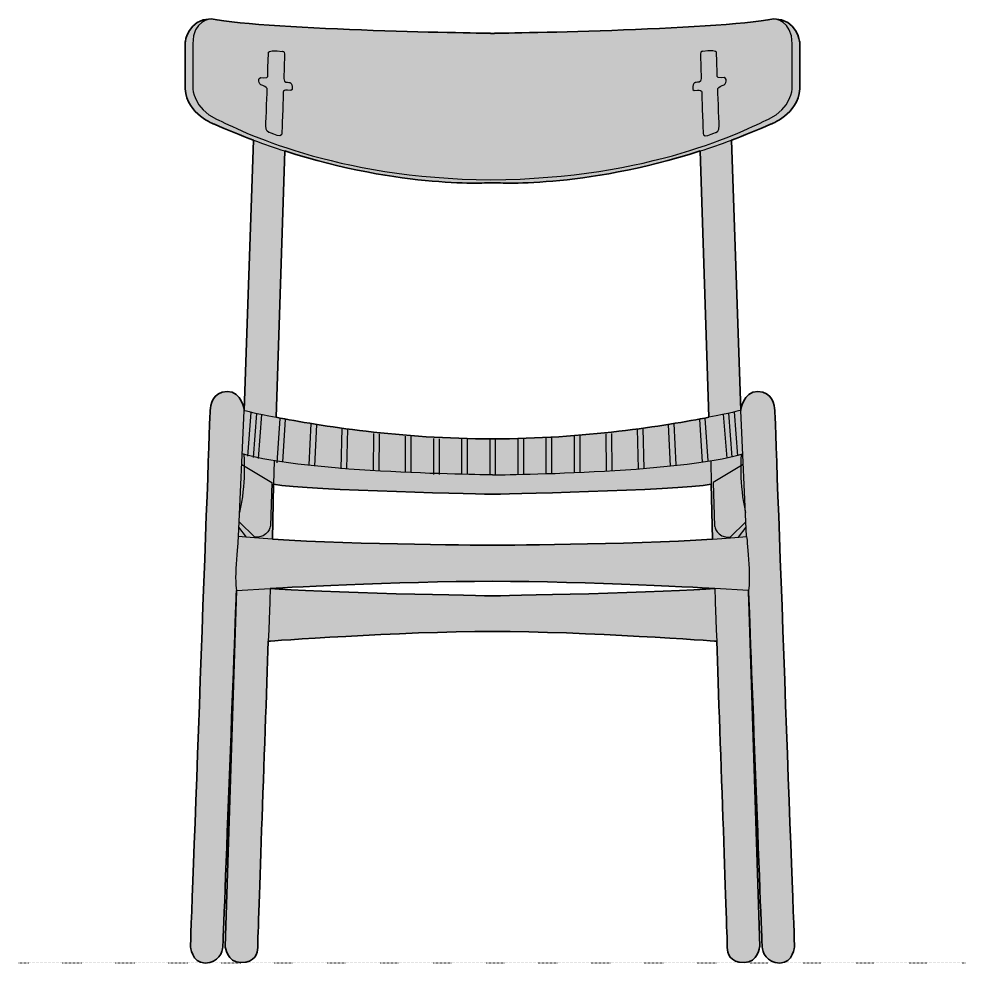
# Model space of a CAD drawing. Header units: millimetres. Extents: x 0 to 1617, y -769 to 785.
# Drawn here: x 0 to 786, y 0 to 784 of the extents above; entities that cross this region are included whole.
import ezdxf

# ---------------------------------------------------------------- set-up
doc = ezdxf.new("R2010")
doc.units = ezdxf.units.MM
doc.linetypes.add('Dots', pattern=[1, 0, -1])
doc.layers.add('Blocks', color=7, linetype='Continuous')
doc.layers.add('Blocks$Fill', color=7, linetype='Continuous', true_color=0xffffff)
for name, color, linetype, lineweight, true_color in [('Blocks$Inner', 7, 'Continuous', 25, 0x007f00), ('Blocks$Outline', 7, 'Continuous', 35, 0xff3f3f), ('Groud', 7, 'Dots', 25, 0x243775)]:
    doc.layers.add(name, color=color, linetype=linetype, lineweight=lineweight, true_color=true_color)

# ---------------------------------------------------------------- blocks, each defined once
blk = doc.blocks.new('CH23 Front')
at = {"layer": 'Blocks$Fill'}
h = blk.add_hatch(color=256, dxfattribs=at)
h.paths.add_polyline_path([(-198.45, 366.31), (-206.04, 141.81), (-206.04, 141.81), (-206.04, 141.82), (-206.04, 141.83), (-206.04, 141.86), (-206.06, 141.99), (-206.15, 142.49), (-206.31, 143.27), (-206.42, 143.76), (-206.56, 144.29), (-206.71, 144.87), (-206.9, 145.49), (-207.11, 146.14), (-207.35, 146.82), (-207.61, 147.53), (-207.91, 148.25), (-208.24, 148.99), (-208.42, 149.36), (-208.61, 149.73), (-208.81, 150.1), (-209.01, 150.47), (-209.23, 150.84), (-209.45, 151.21), (-209.68, 151.57), (-209.93, 151.93), (-210.18, 152.29), (-210.44, 152.64), (-210.72, 152.98), (-211, 153.32), (-211.3, 153.65), (-211.6, 153.98), (-211.92, 154.29), (-212.25, 154.6), (-212.59, 154.89), (-212.76, 155.03), (-212.94, 155.17), (-213.12, 155.31), (-213.3, 155.45), (-213.49, 155.58), (-213.68, 155.71), (-213.87, 155.83), (-214.07, 155.95), (-214.27, 156.07), (-214.47, 156.19), (-214.67, 156.3), (-214.88, 156.41), (-215.09, 156.51), (-215.3, 156.61), (-215.52, 156.71), (-215.74, 156.8), (-215.97, 156.89), (-216.19, 156.97), (-216.42, 157.05), (-216.66, 157.12), (-216.89, 157.19), (-217.13, 157.26), (-217.38, 157.32), (-217.63, 157.37), (-217.88, 157.42), (-218.13, 157.47), (-218.39, 157.51), (-218.65, 157.55), (-218.91, 157.58), (-219.18, 157.6), (-219.45, 157.62), (-219.73, 157.64), (-220.01, 157.65), (-220.29, 157.65), (-220.85, 157.64), (-221.4, 157.61), (-221.93, 157.57), (-222.45, 157.52), (-222.95, 157.44), (-223.44, 157.35), (-223.92, 157.25), (-224.15, 157.2), (-224.38, 157.13), (-224.6, 157.07), (-224.83, 157), (-225.04, 156.93), (-225.26, 156.86), (-225.47, 156.78), (-225.68, 156.7), (-225.89, 156.62), (-226.09, 156.54), (-226.29, 156.45), (-226.48, 156.35), (-226.68, 156.26), (-226.87, 156.16), (-227.05, 156.06), (-227.24, 155.96), (-227.42, 155.85), (-227.6, 155.75), (-227.77, 155.63), (-227.94, 155.52), (-228.11, 155.41), (-228.28, 155.29), (-228.6, 155.05), (-228.91, 154.79), (-229.21, 154.53), (-229.5, 154.27), (-229.78, 153.99), (-230.05, 153.71), (-230.31, 153.42), (-230.56, 153.13), (-230.79, 152.83), (-231.02, 152.52), (-231.24, 152.21), (-231.45, 151.89), (-231.65, 151.58), (-231.84, 151.25), (-232.02, 150.93), (-232.2, 150.6), (-232.36, 150.27), (-232.52, 149.94), (-232.67, 149.61), (-232.81, 149.27), (-232.94, 148.94), (-233.07, 148.61), (-233.19, 148.28), (-233.3, 147.94), (-233.5, 147.29), (-233.68, 146.64), (-233.83, 146), (-233.97, 145.38), (-234.08, 144.78), (-234.17, 144.21), (-234.24, 143.66), (-234.3, 143.14), (-234.34, 142.66), (-234.37, 142.22), (-234.39, 141.81), (-242.62, -82.11), (-248.2, -234.06), (-250.03, -284.04), (-250.55, -298.04), (-250.68, -301.72), (-250.72, -302.67), (-250.73, -302.91), (-250.73, -302.97), (-250.73, -302.99), (-250.73, -302.99), (-250.73, -302.99), (-250.73, -303), (-250.73, -303.03), (-250.72, -303.14), (-250.67, -303.59), (-250.57, -304.29), (-250.5, -304.71), (-250.41, -305.19), (-250.3, -305.7), (-250.17, -306.25), (-250.01, -306.83), (-249.84, -307.44), (-249.63, -308.07), (-249.4, -308.71), (-249.28, -309.04), (-249.14, -309.37), (-249, -309.69), (-248.85, -310.02), (-248.69, -310.35), (-248.53, -310.68), (-248.35, -311.01), (-248.17, -311.34), (-247.98, -311.66), (-247.78, -311.98), (-247.57, -312.3), (-247.34, -312.61), (-247.11, -312.92), (-246.87, -313.22), (-246.62, -313.51), (-246.36, -313.8), (-246.09, -314.08), (-245.95, -314.21), (-245.8, -314.35), (-245.66, -314.48), (-245.51, -314.61), (-245.36, -314.74), (-245.2, -314.86), (-245.05, -314.99), (-244.89, -315.11), (-244.72, -315.22), (-244.56, -315.34), (-244.39, -315.45), (-244.22, -315.56), (-244.04, -315.66), (-243.86, -315.76), (-243.68, -315.86), (-243.5, -315.96), (-243.31, -316.05), (-243.12, -316.14), (-242.92, -316.22), (-242.73, -316.31), (-242.52, -316.38), (-242.32, -316.46), (-242.11, -316.53), (-241.9, -316.59), (-241.69, -316.66), (-241.47, -316.71), (-241.25, -316.77), (-241.03, -316.82), (-240.8, -316.86), (-240.57, -316.9), (-240.33, -316.94), (-240.09, -316.97), (-239.85, -317), (-239.61, -317.02), (-239.36, -317.04), (-239.11, -317.05), (-238.85, -317.06), (-238.59, -317.06), (-238.07, -317.06), (-237.56, -317.04), (-237.07, -317), (-236.58, -316.96), (-236.11, -316.9), (-235.65, -316.83), (-235.19, -316.76), (-234.75, -316.66), (-234.32, -316.56), (-233.9, -316.45), (-233.49, -316.33), (-233.09, -316.2), (-232.7, -316.05), (-232.32, -315.9), (-231.95, -315.74), (-231.59, -315.57), (-231.24, -315.4), (-230.9, -315.21), (-230.57, -315.02), (-230.25, -314.82), (-229.93, -314.61), (-229.63, -314.4), (-229.34, -314.18), (-229.05, -313.95), (-228.77, -313.72), (-228.51, -313.49), (-228.25, -313.24), (-228, -313), (-227.75, -312.74), (-227.52, -312.49), (-227.3, -312.23), (-227.08, -311.96), (-226.87, -311.7), (-226.67, -311.43), (-226.47, -311.16), (-226.29, -310.88), (-226.11, -310.6), (-225.94, -310.33), (-225.78, -310.05), (-225.62, -309.77), (-225.47, -309.48), (-225.33, -309.2), (-225.2, -308.92), (-225.07, -308.64), (-224.95, -308.36), (-224.84, -308.08), (-224.73, -307.8), (-224.63, -307.52), (-224.53, -307.24), (-224.44, -306.97), (-224.36, -306.69), (-224.29, -306.42), (-224.22, -306.16), (-224.15, -305.9), (-224.09, -305.64), (-224.04, -305.38), (-223.99, -305.13), (-223.95, -304.88), (-223.91, -304.64), (-223.88, -304.4), (-223.86, -304.17), (-223.84, -303.95), (-223.82, -303.73), (-223.81, -303.52), (-218.11, -153.95), (-214.28, -53.33), (-213.02, -20.27), (-212.67, -11.02), (-212.58, -8.58), (-212.56, -7.95), (-212.55, -7.8), (-212.55, -7.76), (-212.55, -7.74), (-221.88, -303.34), (-221.88, -303.34), (-221.88, -303.34), (-221.88, -303.35), (-221.87, -303.38), (-221.86, -303.49), (-221.8, -303.91), (-221.75, -304.22), (-221.69, -304.57), (-221.61, -304.98), (-221.5, -305.43), (-221.38, -305.92), (-221.24, -306.44), (-221.07, -306.99), (-220.87, -307.57), (-220.65, -308.17), (-220.53, -308.47), (-220.4, -308.78), (-220.26, -309.09), (-220.12, -309.4), (-219.96, -309.71), (-219.8, -310.02), (-219.63, -310.34), (-219.45, -310.65), (-219.26, -310.96), (-219.06, -311.27), (-218.85, -311.58), (-218.64, -311.88), (-218.41, -312.18), (-218.17, -312.48), (-217.92, -312.77), (-217.66, -313.06), (-217.39, -313.34), (-217.11, -313.61), (-216.82, -313.88), (-216.52, -314.13), (-216.36, -314.26), (-216.2, -314.38), (-216.04, -314.5), (-215.88, -314.62), (-215.71, -314.74), (-215.54, -314.85), (-215.36, -314.96), (-215.19, -315.07), (-215.01, -315.18), (-214.82, -315.28), (-214.64, -315.38), (-214.45, -315.48), (-214.25, -315.57), (-214.06, -315.66), (-213.86, -315.75), (-213.65, -315.83), (-213.45, -315.91), (-213.24, -315.99), (-213.03, -316.07), (-212.81, -316.14), (-212.59, -316.2), (-212.37, -316.27), (-212.14, -316.33), (-211.91, -316.38), (-211.67, -316.43), (-211.44, -316.48), (-211.19, -316.52), (-210.95, -316.56), (-210.7, -316.6), (-210.45, -316.63), (-210.19, -316.65), (-209.93, -316.67), (-209.67, -316.69), (-209.4, -316.7), (-209.13, -316.71), (-208.85, -316.71), (-208.31, -316.71), (-207.77, -316.69), (-207.25, -316.66), (-206.75, -316.62), (-206.26, -316.57), (-205.78, -316.51), (-205.31, -316.44), (-204.86, -316.36), (-204.42, -316.27), (-203.99, -316.17), (-203.58, -316.06), (-203.18, -315.95), (-202.79, -315.82), (-202.41, -315.69), (-202.04, -315.55), (-201.69, -315.4), (-201.34, -315.24), (-201.01, -315.08), (-200.69, -314.91), (-200.38, -314.73), (-200.08, -314.55), (-199.79, -314.36), (-199.51, -314.16), (-199.24, -313.96), (-198.99, -313.75), (-198.74, -313.54), (-198.5, -313.32), (-198.27, -313.1), (-198.05, -312.87), (-197.84, -312.64), (-197.64, -312.41), (-197.45, -312.17), (-197.26, -311.93), (-197.09, -311.68), (-196.92, -311.44), (-196.76, -311.19), (-196.61, -310.94), (-196.47, -310.68), (-196.34, -310.43), (-196.21, -310.17), (-196.09, -309.91), (-195.98, -309.65), (-195.87, -309.39), (-195.77, -309.13), (-195.68, -308.87), (-195.59, -308.61), (-195.51, -308.35), (-195.44, -308.09), (-195.37, -307.83), (-195.31, -307.57), (-195.25, -307.31), (-195.2, -307.06), (-195.16, -306.81), (-195.12, -306.56), (-195.08, -306.31), (-195.05, -306.06), (-195, -305.58), (-194.97, -305.11), (-194.96, -304.65), (-194.95, -304.22), (-194.95, -303.94), (-194.94, -303.42), (-194.9, -301.7), (-194.71, -295.67), (-194, -274.56), (-191.65, -206.51), (-186.13, -49.83), (-185.55, -49.79), (-185.54, -49.79), (-185.53, -49.79), (-185.47, -49.78), (-185.23, -49.77), (-184.31, -49.7), (-180.74, -49.44), (-167.4, -48.53), (-121.7, -45.75), (-61.53, -42.97), (-30.12, -42.05), (0, -41.7), (30.11, -42.05), (61.53, -42.97), (121.69, -45.75), (167.4, -48.53), (180.73, -49.44), (184.3, -49.7), (185.23, -49.77), (185.46, -49.78), (185.52, -49.79), (185.54, -49.79), (185.54, -49.79), (186.12, -49.83), (191.65, -206.51), (194, -274.56), (194.7, -295.67), (194.89, -301.7), (194.94, -303.42), (194.95, -303.94), (194.95, -304.22), (194.95, -304.65), (194.97, -305.11), (195, -305.58), (195.05, -306.06), (195.08, -306.31), (195.11, -306.56), (195.15, -306.81), (195.2, -307.06), (195.25, -307.31), (195.3, -307.57), (195.37, -307.83), (195.43, -308.09), (195.51, -308.35), (195.59, -308.61), (195.67, -308.87), (195.77, -309.13), (195.87, -309.39), (195.97, -309.65), (196.08, -309.91), (196.2, -310.17), (196.33, -310.43), (196.47, -310.68), (196.61, -310.94), (196.76, -311.19), (196.92, -311.44), (197.08, -311.68), (197.26, -311.93), (197.44, -312.17), (197.64, -312.41), (197.84, -312.64), (198.05, -312.87), (198.27, -313.1), (198.5, -313.32), (198.73, -313.54), (198.98, -313.75), (199.24, -313.96), (199.51, -314.16), (199.79, -314.36), (200.07, -314.55), (200.37, -314.73), (200.68, -314.91), (201.01, -315.08), (201.34, -315.24), (201.68, -315.4), (202.04, -315.55), (202.4, -315.69), (202.78, -315.82), (203.17, -315.95), (203.57, -316.06), (203.99, -316.17), (204.42, -316.27), (204.86, -316.36), (205.31, -316.44), (205.77, -316.51), (206.25, -316.57), (206.74, -316.62), (207.25, -316.66), (207.77, -316.69), (208.3, -316.71), (208.85, -316.71), (209.13, -316.71), (209.4, -316.7), (209.66, -316.69), (209.93, -316.67), (210.19, -316.65), (210.44, -316.63), (210.7, -316.6), (210.94, -316.56), (211.19, -316.52), (211.43, -316.48), (211.67, -316.43), (211.9, -316.38), (212.13, -316.33), (212.36, -316.27), (212.58, -316.2), (212.8, -316.14), (213.02, -316.07), (213.23, -315.99), (213.44, -315.91), (213.65, -315.83), (213.85, -315.75), (214.05, -315.66), (214.25, -315.57), (214.44, -315.48), (214.63, -315.38), (214.82, -315.28), (215, -315.18), (215.18, -315.07), (215.36, -314.96), (215.53, -314.85), (215.71, -314.74), (215.87, -314.62), (216.04, -314.5), (216.2, -314.38), (216.36, -314.26), (216.52, -314.13), (216.82, -313.88), (217.11, -313.61), (217.39, -313.34), (217.66, -313.06), (217.92, -312.77), (218.17, -312.48), (218.4, -312.18), (218.63, -311.88), (218.85, -311.58), (219.06, -311.27), (219.26, -310.96), (219.44, -310.65), (219.62, -310.34), (219.8, -310.02), (219.96, -309.71), (220.11, -309.4), (220.26, -309.09), (220.39, -308.78), (220.52, -308.47), (220.65, -308.17), (220.87, -307.57), (221.06, -306.99), (221.23, -306.44), (221.38, -305.92), (221.5, -305.43), (221.6, -304.98), (221.68, -304.57), (221.75, -304.22), (221.8, -303.91), (221.86, -303.49), (221.87, -303.38), (221.87, -303.35), (221.87, -303.34), (221.87, -303.34), (221.87, -303.34), (212.54, -7.74), (212.54, -7.76), (212.55, -7.8), (212.55, -7.95), (212.58, -8.58), (212.67, -11.02), (213.02, -20.27), (214.28, -53.33), (218.1, -153.95), (223.8, -303.52), (223.82, -303.73), (223.83, -303.95), (223.85, -304.17), (223.88, -304.4), (223.91, -304.64), (223.95, -304.88), (223.99, -305.13), (224.04, -305.38), (224.09, -305.64), (224.15, -305.9), (224.21, -306.16), (224.28, -306.42), (224.36, -306.69), (224.44, -306.97), (224.53, -307.24), (224.62, -307.52), (224.72, -307.8), (224.83, -308.08), (224.95, -308.36), (225.07, -308.64), (225.19, -308.92), (225.33, -309.2), (225.47, -309.48), (225.62, -309.77), (225.77, -310.05), (225.94, -310.33), (226.11, -310.6), (226.29, -310.88), (226.47, -311.16), (226.66, -311.43), (226.87, -311.7), (227.07, -311.96), (227.29, -312.23), (227.52, -312.49), (227.75, -312.74), (227.99, -313), (228.24, -313.24), (228.5, -313.49), (228.77, -313.72), (229.05, -313.95), (229.33, -314.18), (229.63, -314.4), (229.93, -314.61), (230.24, -314.82), (230.56, -315.02), (230.89, -315.21), (231.24, -315.4), (231.59, -315.57), (231.95, -315.74), (232.32, -315.9), (232.7, -316.05), (233.09, -316.2), (233.49, -316.33), (233.9, -316.45), (234.32, -316.56), (234.75, -316.66), (235.19, -316.76), (235.64, -316.83), (236.1, -316.9), (236.58, -316.96), (237.06, -317), (237.56, -317.04), (238.07, -317.06), (238.58, -317.06), (238.84, -317.06), (239.1, -317.05), (239.35, -317.04), (239.6, -317.02), (239.85, -317), (240.09, -316.97), (240.33, -316.94), (240.56, -316.9), (240.79, -316.86), (241.02, -316.82), (241.25, -316.77), (241.47, -316.71), (241.68, -316.66), (241.9, -316.59), (242.11, -316.53), (242.32, -316.46), (242.52, -316.38), (242.72, -316.31), (242.92, -316.22), (243.11, -316.14), (243.3, -316.05), (243.49, -315.96), (243.68, -315.86), (243.86, -315.76), (244.04, -315.66), (244.21, -315.56), (244.38, -315.45), (244.55, -315.34), (244.72, -315.22), (244.88, -315.11), (245.04, -314.99), (245.2, -314.86), (245.35, -314.74), (245.5, -314.61), (245.65, -314.48), (245.8, -314.35), (245.94, -314.21), (246.08, -314.08), (246.36, -313.8), (246.62, -313.51), (246.87, -313.22), (247.11, -312.92), (247.34, -312.61), (247.56, -312.3), (247.77, -311.98), (247.97, -311.66), (248.17, -311.34), (248.35, -311.01), (248.52, -310.68), (248.69, -310.35), (248.85, -310.02), (249, -309.69), (249.14, -309.37), (249.27, -309.04), (249.4, -308.71), (249.63, -308.07), (249.83, -307.44), (250.01, -306.83), (250.16, -306.25), (250.29, -305.7), (250.4, -305.19), (250.49, -304.71), (250.56, -304.29), (250.66, -303.59), (250.71, -303.14), (250.72, -303.03), (250.72, -303), (250.73, -302.99), (250.73, -302.99), (250.73, -302.99), (250.72, -302.97), (250.72, -302.91), (250.71, -302.67), (250.68, -301.72), (250.54, -298.04), (250.03, -284.04), (248.19, -234.06), (242.61, -82.11), (234.39, 141.81), (234.37, 142.22), (234.34, 142.66), (234.3, 143.14), (234.24, 143.66), (234.16, 144.21), (234.07, 144.78), (233.96, 145.38), (233.83, 146), (233.68, 146.64), (233.5, 147.29), (233.29, 147.94), (233.18, 148.28), (233.06, 148.61), (232.94, 148.94), (232.8, 149.27), (232.66, 149.61), (232.51, 149.94), (232.36, 150.27), (232.19, 150.6), (232.02, 150.93), (231.84, 151.25), (231.64, 151.58), (231.44, 151.89), (231.24, 152.21), (231.02, 152.52), (230.79, 152.83), (230.55, 153.13), (230.3, 153.42), (230.05, 153.71), (229.78, 153.99), (229.5, 154.27), (229.21, 154.53), (228.91, 154.79), (228.6, 155.05), (228.27, 155.29), (228.11, 155.41), (227.94, 155.52), (227.77, 155.63), (227.59, 155.75), (227.41, 155.85), (227.23, 155.96), (227.05, 156.06), (226.86, 156.16), (226.67, 156.26), (226.48, 156.35), (226.28, 156.45), (226.08, 156.54), (225.88, 156.62), (225.68, 156.7), (225.47, 156.78), (225.26, 156.86), (225.04, 156.93), (224.82, 157), (224.6, 157.07), (224.37, 157.13), (224.14, 157.2), (223.91, 157.25), (223.44, 157.35), (222.95, 157.44), (222.45, 157.52), (221.93, 157.57), (221.4, 157.61), (220.85, 157.64), (220.29, 157.65), (220, 157.65), (219.73, 157.64), (219.45, 157.62), (219.18, 157.6), (218.91, 157.58), (218.65, 157.55), (218.38, 157.51), (218.13, 157.47), (217.87, 157.42), (217.62, 157.37), (217.37, 157.32), (217.13, 157.26), (216.89, 157.19), (216.65, 157.12), (216.42, 157.05), (216.19, 156.97), (215.96, 156.89), (215.74, 156.8), (215.52, 156.71), (215.3, 156.61), (215.09, 156.51), (214.87, 156.41), (214.67, 156.3), (214.46, 156.19), (214.26, 156.07), (214.06, 155.95), (213.87, 155.83), (213.68, 155.71), (213.49, 155.58), (213.3, 155.45), (213.12, 155.31), (212.94, 155.17), (212.76, 155.03), (212.59, 154.89), (212.25, 154.6), (211.92, 154.29), (211.6, 153.98), (211.29, 153.65), (211, 153.32), (210.71, 152.98), (210.44, 152.64), (210.18, 152.29), (209.92, 151.93), (209.68, 151.57), (209.45, 151.21), (209.22, 150.84), (209.01, 150.47), (208.8, 150.1), (208.61, 149.73), (208.42, 149.36), (208.24, 148.99), (207.91, 148.25), (207.61, 147.53), (207.34, 146.82), (207.1, 146.14), (206.89, 145.49), (206.71, 144.87), (206.55, 144.29), (206.42, 143.76), (206.31, 143.27), (206.15, 142.49), (206.06, 141.99), (206.04, 141.86), (206.03, 141.83), (206.03, 141.82), (206.03, 141.81), (206.03, 141.81), (198.44, 366.31), (214.49, 372.55), (230.85, 379.48), (230.85, 379.48), (230.85, 379.48), (230.86, 379.48), (230.91, 379.5), (231.1, 379.57), (231.83, 379.86), (232.96, 380.36), (233.66, 380.69), (234.43, 381.07), (235.28, 381.5), (236.18, 381.99), (237.14, 382.54), (238.14, 383.14), (239.18, 383.81), (240.25, 384.53), (241.33, 385.31), (242.44, 386.16), (243.54, 387.07), (244.09, 387.54), (244.64, 388.04), (245.19, 388.55), (245.73, 389.07), (246.27, 389.61), (246.8, 390.17), (247.32, 390.75), (247.84, 391.34), (248.35, 391.95), (248.84, 392.57), (249.33, 393.21), (249.8, 393.87), (250.27, 394.55), (250.71, 395.24), (251.14, 395.96), (251.56, 396.69), (251.96, 397.43), (252.34, 398.2), (252.7, 398.98), (253.04, 399.78), (253.36, 400.6), (253.66, 401.44), (253.93, 402.29), (254.19, 403.17), (254.41, 404.06), (254.61, 404.97), (254.78, 405.9), (254.93, 406.85), (255.04, 407.82), (255.12, 408.81), (255.12, 447.56), (255.12, 447.56), (255.12, 447.57), (255.12, 447.58), (255.12, 447.62), (255.09, 447.78), (255.05, 448.04), (254.99, 448.4), (254.9, 448.84), (254.78, 449.35), (254.63, 449.94), (254.46, 450.6), (254.24, 451.31), (253.99, 452.06), (253.7, 452.87), (253.37, 453.7), (252.99, 454.57), (252.78, 455.01), (252.56, 455.46), (252.33, 455.91), (252.09, 456.36), (251.83, 456.81), (251.56, 457.27), (251.27, 457.72), (250.97, 458.17), (250.65, 458.63), (250.32, 459.08), (249.98, 459.52), (249.62, 459.96), (249.24, 460.4), (248.85, 460.83), (248.44, 461.25), (248.01, 461.67), (247.56, 462.07), (247.1, 462.47), (246.62, 462.85), (246.12, 463.23), (245.61, 463.59), (245.07, 463.94), (244.52, 464.27), (244.23, 464.43), (243.94, 464.59), (243.65, 464.74), (243.35, 464.89), (243.04, 465.04), (242.73, 465.18), (242.42, 465.31), (242.1, 465.45), (241.77, 465.57), (241.44, 465.7), (241.11, 465.81), (240.77, 465.93), (240.42, 466.03), (240.07, 466.14), (239.71, 466.23), (239.35, 466.32), (238.98, 466.41), (238.6, 466.49), (238.22, 466.56), (237.84, 466.63), (237.05, 466.75), (236.24, 466.84), (235.4, 466.91), (234.54, 466.95), (233.66, 466.97), (228.66, 466.12), (222.93, 465.3), (209.54, 463.78), (176.58, 461.17), (99.03, 457.5), (30.71, 455.57), (9.3, 455.14), (3.4, 455.04), (1.86, 455.01), (1.47, 455.01), (1.37, 455.01), (1.34, 455.01), (1.33, 455.01), (-1.34, 455.01), (-1.35, 455.01), (-1.37, 455.01), (-1.47, 455.01), (-1.87, 455.01), (-3.41, 455.04), (-9.3, 455.14), (-30.71, 455.57), (-99.03, 457.5), (-176.59, 461.17), (-209.54, 463.78), (-222.94, 465.3), (-228.66, 466.12), (-233.66, 466.97), (-234.55, 466.95), (-235.41, 466.91), (-236.24, 466.84), (-237.05, 466.75), (-237.84, 466.63), (-238.23, 466.56), (-238.61, 466.49), (-238.98, 466.41), (-239.35, 466.32), (-239.71, 466.23), (-240.07, 466.14), (-240.42, 466.03), (-240.77, 465.93), (-241.11, 465.81), (-241.45, 465.7), (-241.78, 465.57), (-242.1, 465.45), (-242.42, 465.31), (-242.74, 465.18), (-243.05, 465.04), (-243.35, 464.89), (-243.65, 464.74), (-243.95, 464.59), (-244.24, 464.43), (-244.52, 464.27), (-245.08, 463.94), (-245.61, 463.59), (-246.13, 463.23), (-246.63, 462.85), (-247.11, 462.47), (-247.57, 462.07), (-248.01, 461.67), (-248.44, 461.25), (-248.85, 460.83), (-249.24, 460.4), (-249.62, 459.96), (-249.98, 459.52), (-250.33, 459.08), (-250.66, 458.63), (-250.97, 458.17), (-251.27, 457.72), (-251.56, 457.27), (-251.83, 456.81), (-252.09, 456.36), (-252.34, 455.91), (-252.57, 455.46), (-252.79, 455.01), (-253, 454.57), (-253.37, 453.7), (-253.71, 452.87), (-254, 452.06), (-254.25, 451.31), (-254.46, 450.6), (-254.64, 449.94), (-254.79, 449.35), (-254.9, 448.84), (-254.99, 448.4), (-255.05, 448.04), (-255.1, 447.78), (-255.12, 447.62), (-255.13, 447.58), (-255.13, 447.57), (-255.13, 447.56), (-255.13, 447.56), (-255.13, 408.81), (-255.04, 407.82), (-254.93, 406.85), (-254.79, 405.9), (-254.61, 404.97), (-254.42, 404.06), (-254.19, 403.17), (-253.94, 402.29), (-253.66, 401.44), (-253.37, 400.6), (-253.05, 399.78), (-252.71, 398.98), (-252.34, 398.2), (-251.96, 397.43), (-251.56, 396.69), (-251.15, 395.96), (-250.72, 395.24), (-250.27, 394.55), (-249.81, 393.87), (-249.33, 393.21), (-248.85, 392.57), (-248.35, 391.95), (-247.84, 391.34), (-247.33, 390.75), (-246.8, 390.17), (-246.27, 389.61), (-245.73, 389.07), (-245.19, 388.55), (-244.64, 388.04), (-244.1, 387.54), (-243.54, 387.07), (-242.44, 386.16), (-241.34, 385.31), (-240.25, 384.53), (-239.18, 383.81), (-238.15, 383.14), (-237.14, 382.54), (-236.19, 381.99), (-235.28, 381.5), (-234.44, 381.07), (-233.66, 380.69), (-232.97, 380.36), (-231.83, 379.86), (-231.11, 379.57), (-230.92, 379.5), (-230.87, 379.48), (-230.85, 379.48), (-230.85, 379.48), (-230.85, 379.48), (-214.49, 372.55)], flags=0)
h.paths.add_polyline_path([(181.67, 80.66), (180.2, 80.4), (178.56, 80.15), (174.78, 79.65), (165.41, 78.72), (140.86, 77.03), (79.79, 74.42), (24.24, 72.84), (6.6, 72.45), (1.71, 72.35), (0.44, 72.32), (0.11, 72.32), (0.03, 72.32), (0, 72.31), (0, 72.31), (-0.01, 72.31), (-0.03, 72.32), (-0.11, 72.32), (-0.44, 72.32), (-1.72, 72.35), (-6.6, 72.45), (-24.25, 72.84), (-79.8, 74.42), (-140.87, 77.03), (-165.42, 78.72), (-174.78, 79.65), (-178.57, 80.15), (-180.21, 80.4), (-181.68, 80.66), (-181.68, 80.66), (-182.66, 34.93), (-124.22, 32.18), (-64.76, 30.67), (-18.58, 30.04), (-4.94, 29.94), (-1.27, 29.92), (-0.33, 29.91), (-0.08, 29.91), (-0.02, 29.91), (-0.01, 29.91), (0, 29.91), (0, 29.91), (0.02, 29.91), (0.08, 29.91), (0.32, 29.91), (1.27, 29.92), (4.94, 29.94), (18.57, 30.04), (64.75, 30.67), (124.22, 32.18), (182.65, 34.93)], flags=0)
h.paths.add_polyline_path([(1.41, 330.96), (-1.41, 330.96), (-1.41, 330.96), (-1.42, 330.96), (-1.46, 330.96), (-1.62, 330.95), (-2.25, 330.91), (-4.72, 330.8), (-8.76, 330.69), (-14.3, 330.64), (-21.26, 330.71), (-29.58, 330.98), (-39.2, 331.48), (-50.03, 332.3), (-62.02, 333.49), (-75.1, 335.1), (-89.19, 337.22), (-104.23, 339.88), (-120.14, 343.16), (-136.87, 347.12), (-154.34, 351.82), (-172.49, 357.31), (-179.62, 136.15), (-147.11, 130.41), (-127.03, 127.42), (-104.78, 124.58), (-80.67, 122.07), (-54.97, 120.06), (-27.99, 118.72), (0, 118.24), (27.98, 118.72), (54.97, 120.06), (80.66, 122.07), (104.78, 124.58), (127.02, 127.42), (147.1, 130.41), (179.62, 136.15), (172.48, 357.31), (154.34, 351.82), (136.87, 347.12), (120.14, 343.16), (104.22, 339.88), (89.18, 337.22), (75.09, 335.1), (62.02, 333.49), (50.03, 332.3), (39.19, 331.48), (29.58, 330.98), (21.26, 330.71), (14.29, 330.64), (8.76, 330.69), (4.72, 330.8), (2.25, 330.91), (1.62, 330.95), (1.46, 330.96), (1.42, 330.96), (1.41, 330.96)], flags=0)
h.paths.add_polyline_path([(0, 0), (61.42, -0.93), (121.11, -2.98), (184.57, -5.98), (177.05, -6.6), (167.15, -7.2), (141.8, -8.35), (79.9, -10.31), (24.19, -11.65), (6.57, -12.01), (1.71, -12.11), (0.43, -12.13), (0.11, -12.14), (0.03, -12.14), (0, -12.14), (0, -12.14), (-0.01, -12.14), (-0.03, -12.14), (-0.11, -12.14), (-0.44, -12.13), (-1.71, -12.11), (-6.58, -12.01), (-24.2, -11.65), (-79.9, -10.31), (-141.8, -8.35), (-167.16, -7.2), (-177.06, -6.6), (-184.57, -5.98), (-121.09, -2.98), (-61.41, -0.93), (0, 0)], flags=0)
at = {"layer": 'Blocks$Inner'}
for p, q in [((-248.8, 446.37), (-248.8, 409.26)), ((-178.77, 440.4), (-174.54, 440.05)), ((178.76, 440.4), (174.54, 440.05)), ((-210.96, 37.3), (-206.04, 141.82)), ((210.96, 37.3), (206.03, 141.82)), ((-212.55, -7.74), (-184.57, -5.98)), ((212.55, -7.74), (184.57, -5.98))]:
    blk.add_line(p, q, dxfattribs=at)
for points in [[(-200.6, 140.27), (-203.34, 103.81)], [(-200.6, 140.27), (-203.34, 103.81)], [(-195.9, 139.26), (-198.71, 102.79)], [(-195.9, 139.26), (-198.71, 102.79)], [(-191.64, 138.35), (-194.46, 101.86)], [(-191.64, 138.35), (-194.46, 101.86)], [(-176.56, 135.12), (-178.96, 98.46)], [(-176.56, 135.12), (-178.96, 98.46)], [(-172.01, 134.7), (-174.35, 98.97)], [(-172.01, 134.7), (-174.35, 98.97)], [(171.78, 134.66), (174.12, 98.94)], [(176.4, 135.53), (178.73, 99.95)], [(191.61, 138.72), (194.42, 102.24)], [(195.86, 139.63), (198.68, 103.17)], [(200.56, 140.64), (203.31, 104.19)], [(-150.82, 131), (-152.37, 96.73)], [(-150.82, 131), (-152.37, 96.73)], [(-146.18, 130.26), (-147.74, 95.71)], [(-146.18, 130.26), (-147.74, 95.71)], [(-125.08, 127.15), (-125.95, 93.41)], [(-125.08, 127.15), (-125.95, 93.41)], [(-120.42, 126.52), (-121.27, 93.37)], [(-120.42, 126.52), (-121.27, 93.37)], [(120.09, 126.48), (120.94, 93.34)], [(124.75, 127.1), (125.61, 93.39)], [(145.93, 130.22), (147.49, 95.69)], [(150.57, 130.96), (152.12, 96.7)], [(-98.84, 122.65), (-99.18, 91.63)], [(-98.84, 122.65), (-99.18, 91.63)], [(-94.16, 122.49), (-94.5, 91.58)], [(-94.16, 122.49), (-94.5, 91.58)], [(-72.6, 120.62), (-72.5, 90.28)], [(-72.6, 120.62), (-72.5, 90.28)], [(-67.92, 120.45), (-67.82, 90.24)], [(-67.92, 120.45), (-67.82, 90.24)], [(-49.08, 118.51), (-49.08, 88.79)], [(-49.08, 118.51), (-49.08, 88.79)], [(-44.4, 118.34), (-44.4, 88.75)], [(-44.4, 118.34), (-44.4, 88.75)], [(-25.71, 118.06), (-25.71, 88.57)], [(-25.71, 118.06), (-25.71, 88.57)], [(-21.03, 118.05), (-21.03, 88.53)], [(-21.03, 118.05), (-21.03, 88.53)], [(-2.34, 118.11), (-2.34, 88.36)], [(-2.34, 118.11), (-2.34, 88.36)], [(2.34, 118.14), (2.34, 88.34)], [(2.34, 118.14), (2.34, 88.34)], [(20.99, 118.06), (20.99, 88.54)], [(25.67, 118.06), (25.67, 88.59)], [(44.34, 118.98), (44.34, 89.34)], [(49.02, 119.15), (49.02, 89.39)], [(67.88, 120.5), (67.78, 90.24)], [(72.56, 120.66), (72.46, 90.28)], [(94.01, 122.52), (94.35, 91.58)], [(98.69, 122.69), (99.03, 91.62)], [(-208.16, 96.9), (-183.17, 81.99), (-184.4, 45.75)], [(-181.26, 100.05), (-181.68, 80.66)], [(181.26, 100.05), (181.67, 80.66)], [(208.15, 96.9), (183.16, 81.99), (184.39, 45.75)], [(-197.27, 36.57), (-210.4, 49.38)], [(197.26, 36.57), (210.39, 49.38)], [(-204.22, 36.62), (-210.6, 45.04)], [(204.22, 36.62), (210.6, 45.04)]]:
    blk.add_lwpolyline(points, dxfattribs=at)
for points, degree in [([(-233.66, 466.97), (-233.66, 466.97), (-248.8, 465.98), (-248.8, 446.37)], 3), ([(248.79, 446.37), (248.79, 465.98), (233.66, 466.97), (233.66, 466.97)], 3), ([(-185.98, 439.17), (-185.98, 439.17), (-185.86, 441.13), (-178.77, 440.4)], 3), ([(-174.54, 440.05), (-174.54, 440.05), (-172.51, 440.64), (-172.61, 437.76)], 3), ([(174.54, 440.05), (174.54, 440.05), (172.51, 440.64), (172.6, 437.76)], 3), ([(185.98, 439.17), (185.98, 439.17), (185.86, 441.13), (178.76, 440.4)], 3), ([(248.79, 409.26), (248.79, 446.37)], 1), ([(-186.6, 421.94), (-186.55, 423.38), (-185.98, 439.17), (-185.98, 439.17)], 3), ([(-172.61, 437.76), (-172.71, 434.88), (-173.27, 418.13), (-173.27, 418.13)], 3), ([(172.6, 437.76), (172.7, 434.88), (173.26, 418.13), (173.26, 418.13)], 3), ([(186.59, 421.94), (186.54, 423.38), (185.98, 439.17), (185.98, 439.17)], 3), ([(-193.9, 415.27), (-193.9, 417), (-194.39, 418.9), (-189.85, 418.16)], 3), ([(-189.85, 418.16), (-185.31, 417.42), (-186.65, 420.5), (-186.6, 421.94)], 3), ([(-173.27, 418.13), (-173.27, 418.13), (-173.35, 414.79), (-171.55, 414.54)], 3), ([(173.26, 418.13), (173.26, 418.13), (173.34, 414.79), (171.55, 414.54)], 3), ([(189.84, 418.16), (185.3, 417.42), (186.64, 420.5), (186.59, 421.94)], 3), ([(193.89, 415.27), (193.89, 417), (194.38, 418.9), (189.84, 418.16)], 3), ([(-248.8, 409.26), (-248.8, 409.26), (-248.18, 392.65), (-229.09, 383.75)], 3), ([(-190.61, 411.65), (-193.2, 412.43), (-193.9, 413.54), (-193.9, 415.27)], 3), ([(-187.04, 409.08), (-187.04, 409.08), (-188.02, 410.88), (-190.61, 411.65)], 3), ([(-188.16, 378.4), (-187.98, 383.21), (-187.04, 409.08), (-187.04, 409.08)], 3), ([(-171.55, 414.54), (-169.76, 414.28), (-168.03, 414.01), (-168.03, 414.01)], 3), ([(-166.27, 410.96), (-166.27, 408.91), (-165.32, 407.1), (-170.17, 407.72)], 3), ([(-168.03, 414.01), (-168.03, 414.01), (-166.27, 413.02), (-166.27, 410.96)], 3), ([(166.27, 410.96), (166.27, 408.91), (165.31, 407.1), (170.16, 407.72)], 3), ([(168.03, 414.01), (168.03, 414.01), (166.27, 413.02), (166.27, 410.96)], 3), ([(171.55, 414.54), (169.75, 414.28), (168.03, 414.01), (168.03, 414.01)], 3), ([(187.03, 409.08), (187.03, 409.08), (188.02, 410.88), (190.6, 411.65)], 3), ([(188.16, 378.4), (187.98, 383.21), (187.03, 409.08), (187.03, 409.08)], 3), ([(190.6, 411.65), (193.19, 412.43), (193.89, 413.54), (193.89, 415.27)], 3), ([(229.08, 383.75), (248.17, 392.65), (248.79, 409.26), (248.79, 409.26)], 3), ([(-170.17, 407.72), (-175.02, 408.33), (-173.72, 404.98), (-173.81, 402.34)], 3), ([(-173.81, 402.34), (-173.9, 399.71), (-174.86, 372.43), (-174.86, 372.43)], 3), ([(170.16, 407.72), (175.01, 408.33), (173.71, 404.98), (173.8, 402.34)], 3), ([(173.8, 402.34), (173.9, 399.71), (174.85, 372.43), (174.85, 372.43)], 3), ([(-229.09, 383.75), (-210, 374.84), (-131.96, 334.16), (-1.34, 333.45)], 3), ([(-185.67, 372.76), (-185.67, 372.76), (-188.34, 373.6), (-188.16, 378.4)], 3), ([(-1.34, 333.45), (131.95, 334.16), (210, 374.84), (229.08, 383.75)], 3), ([(185.67, 372.76), (185.67, 372.76), (188.33, 373.6), (188.16, 378.4)], 3), ([(-178.77, 370.3), (-182.82, 371.75), (-185.67, 372.76), (-185.67, 372.76)], 3), ([(-174.86, 372.43), (-174.86, 372.43), (-174.71, 368.85), (-178.77, 370.3)], 3), ([(174.85, 372.43), (174.85, 372.43), (174.71, 368.85), (178.76, 370.3)], 3), ([(178.76, 370.3), (182.82, 371.75), (185.67, 372.76), (185.67, 372.76)], 3), ([(-198.45, 366.31), (-189.62, 363.02), (-180.96, 360.03), (-172.49, 357.31)], 3), ([(172.48, 357.31), (180.95, 360.03), (189.62, 363.02), (198.44, 366.31)], 3), ([(-206.04, 141.82), (-206.04, 141.82), (-196.38, 139.42), (-179.62, 136.15)], 3), ([(206.03, 141.82), (206.03, 141.82), (196.38, 139.42), (179.62, 136.15)], 3), ([(-206.39, 104.86), (-206.39, 104.86), (-204.56, 79.91), (-210.03, 57.19)], 3), ([(0, 88.33), (0, 88.33), (-155.85, 89.68), (-207.73, 105.9)], 3), ([(0, 88.33), (0, 88.33), (155.85, 89.68), (207.73, 105.9)], 3), ([(206.39, 104.86), (206.39, 104.86), (204.56, 79.91), (210.02, 57.19)], 3), ([(-184.4, 45.75), (-184.4, 45.75), (-185.7, 36.21), (-197.27, 36.57)], 3), ([(184.39, 45.75), (184.39, 45.75), (185.7, 36.21), (197.26, 36.57)], 3), ([(-210.97, 37.3), (-210.97, 37.3), (-214.74, 1.25), (-212.55, -7.74)], 3), ([(-182.66, 34.93), (-193.16, 35.62), (-202.76, 36.41), (-210.96, 37.3)], 3), ([(182.65, 34.93), (193.15, 35.62), (202.75, 36.41), (210.96, 37.3)], 3), ([(210.96, 37.3), (210.96, 37.3), (214.73, 1.25), (212.55, -7.74)], 3), ([(-184.57, -5.98), (-184.57, -5.98), (-185.19, -23.41), (-186.13, -49.83)], 3), ([(-184.57, -5.98), (-184.57, -5.98), (-184.57, -5.98), (-184.57, -5.98)], 3), ([(184.57, -5.98), (184.57, -5.98), (184.57, -5.98), (184.57, -5.98)], 3), ([(184.57, -5.98), (184.57, -5.98), (185.19, -23.41), (186.12, -49.83)], 3)]:
    blk.add_open_spline(points, degree=degree, dxfattribs=at)
at = {"layer": 'Blocks$Outline'}
for p, q in [((1.33, 455.01), (-1.34, 455.01)), ((-255.13, 447.56), (-255.13, 408.81)), ((255.12, 408.81), (255.12, 447.56)), ((-198.45, 366.31), (-206.04, 141.81)), ((206.03, 141.81), (198.44, 366.31)), ((0, 0), (0, 0)), ((-212.55, -7.74), (-221.88, -303.34)), ((221.87, -303.34), (212.54, -7.74)), ((-186.13, -49.83), (-185.55, -49.79)), ((185.54, -49.79), (186.12, -49.83))]:
    blk.add_line(p, q, dxfattribs=at)
for points in [[(-172.49, 357.31), (-179.62, 136.15)], [(179.62, 136.15), (172.48, 357.31)], [(1.41, 330.96), (-1.41, 330.96)], [(-181.68, 80.66), (-181.68, 80.66), (-182.66, 34.93)], [(182.65, 34.93), (181.67, 80.66)]]:
    blk.add_lwpolyline(points, dxfattribs=at)
for points in [[(-233.66, 466.97), (-252.77, 466.97), (-255.13, 447.56), (-255.13, 447.56)], [(-1.34, 455.01), (-1.34, 455.01), (-184.41, 457.67), (-233.66, 466.97)], [(233.66, 466.97), (184.41, 457.67), (1.33, 455.01), (1.33, 455.01)], [(255.12, 447.56), (255.12, 447.56), (252.76, 466.97), (233.66, 466.97)], [(-255.13, 408.81), (-253.66, 387.52), (-230.85, 379.48), (-230.85, 379.48)], [(230.85, 379.48), (230.85, 379.48), (253.66, 387.52), (255.12, 408.81)], [(-230.85, 379.48), (-219.85, 374.63), (-209.03, 370.25), (-198.45, 366.31)], [(198.44, 366.31), (209.03, 370.25), (219.85, 374.63), (230.85, 379.48)], [(-1.41, 330.96), (-1.41, 330.96), (-74.05, 325.75), (-172.49, 357.31)], [(172.48, 357.31), (74.04, 325.75), (1.41, 330.96), (1.41, 330.96)], [(-220.29, 157.65), (-232.43, 157.65), (-234.24, 145.87), (-234.39, 141.81)], [(-206.04, 141.81), (-206.04, 141.81), (-208.15, 157.65), (-220.29, 157.65)], [(220.29, 157.65), (208.14, 157.65), (206.03, 141.81), (206.03, 141.81)], [(234.39, 141.81), (234.24, 145.87), (232.43, 157.65), (220.29, 157.65)], [(-234.39, 141.81), (-234.54, 137.75), (-250.73, -302.99), (-250.73, -302.99)], [(250.73, -302.99), (250.73, -302.99), (234.54, 137.75), (234.39, 141.81)], [(-179.62, 136.15), (-143.85, 129.17), (-75.7, 118.24), (0, 118.24)], [(0, 118.24), (75.7, 118.24), (143.84, 129.17), (179.62, 136.15)], [(0, 72.31), (0, 72.31), (-152.23, 75.15), (-181.68, 80.66)], [(181.67, 80.66), (152.23, 75.15), (0, 72.31), (0, 72.31)], [(-182.66, 34.93), (-111.8, 30.26), (0, 29.91), (0, 29.91)], [(0, 29.91), (0, 29.91), (111.8, 30.26), (182.65, 34.93)], [(-184.57, -5.98), (-183.98, -5.95), (-77.39, 0), (0, 0)], [(0, 0), (77.41, 0), (184.02, -5.95), (184.57, -5.98)], [(-223.81, -303.52), (-223.62, -299.04), (-212.55, -7.74), (-212.55, -7.74)], [(0, -12.14), (0, -12.14), (-151.54, -9.3), (-184.57, -5.98)], [(184.57, -5.98), (151.54, -9.3), (0, -12.14), (0, -12.14)], [(212.54, -7.74), (212.54, -7.74), (223.61, -299.04), (223.8, -303.52)], [(-185.55, -49.79), (-185.55, -49.79), (-77.13, -41.7), (0, -41.7)], [(0, -41.7), (77.13, -41.7), (185.54, -49.79), (185.54, -49.79)], [(-194.95, -304.22), (-195, -300.78), (-189.04, -131.9), (-186.13, -49.83)], [(186.12, -49.83), (189.03, -131.9), (195, -300.78), (194.95, -304.22)], [(-250.73, -302.99), (-250.73, -302.99), (-249.77, -317.06), (-238.59, -317.06)], [(-238.59, -317.06), (-227.41, -317.06), (-224, -307.98), (-223.81, -303.52)], [(-221.88, -303.34), (-221.88, -303.34), (-220.68, -316.71), (-208.85, -316.71)], [(-208.85, -316.71), (-197.03, -316.71), (-194.89, -308.77), (-194.95, -304.22)], [(194.95, -304.22), (194.89, -308.77), (197.03, -316.71), (208.85, -316.71)], [(208.85, -316.71), (220.67, -316.71), (221.87, -303.34), (221.87, -303.34)], [(223.8, -303.52), (224, -307.98), (227.41, -317.06), (238.58, -317.06)], [(238.58, -317.06), (249.77, -317.06), (250.73, -302.99), (250.73, -302.99)]]:
    blk.add_open_spline(points, degree=3, dxfattribs=at)

msp = doc.modelspace()

# ---------------------------------------------------------------- linework, layer by layer
at = {"layer": 'Groud'}
msp.add_lwpolyline([(0, 0), (786.3, 0)], dxfattribs=at)

# ---------------------------------------------------------------- block references
at = {"layer": 'Blocks'}
msp.add_blockref('CH23 Front', (393.15, 316.84), dxfattribs=at)

doc.saveas('drawing.dxf')
